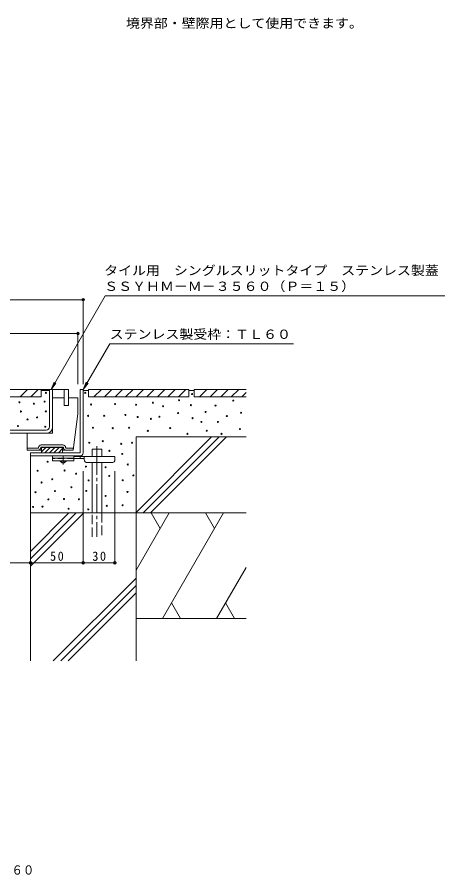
# Model space of a CAD drawing. Units: millimetres at full size, sheet at 1:3. Extents: x -1117 to 1162, y -824 to 816.
# Drawn here: x 677 to 1082, y -824 to -10 of the extents above; entities that cross this region are included whole.
import ezdxf
from ezdxf.enums import TextEntityAlignment as Align

# ---------------------------------------------------------------- set-up
doc = ezdxf.new("R2010")
doc.units = ezdxf.units.MM
doc.header["$LTSCALE"] = 3
doc.header["$PDMODE"] = 32
doc.header["$PDSIZE"] = 2.4
for name, pattern in [('CHAIN1', [8, 5, -1, 1, -1]), ('CHAIN2', [12, 9, -1, 1, -1]), ('DASHED2', [3, 2, -1]), ('DASHED3', [4, 3, -1])]:
    doc.linetypes.add(name, pattern=pattern)
for name, color, linetype, lineweight in [('4-1', 2, 'Continuous', 9), ('4-2', 3, 'Continuous', 9), ('4-3', 4, 'Continuous', 9), ('4-4', 7, 'Continuous', 9), ('4-5', 7, 'Continuous', 9), ('4-6', 6, 'Continuous', 9), ('4-A', 6, 'Continuous', 9), ('4-C', 2, 'Continuous', 9), ('4-E', 7, 'Continuous', 9), ('D-5', 7, 'Continuous', 9)]:
    doc.layers.add(name, color=color, linetype=linetype, lineweight=lineweight)
doc.layers.add('F-5_F-5ﾚｲﾔ', color=2, linetype='Continuous')
doc.styles.add('ＭＳ ゴシック', font='')
doc.styles.get('ＭＳ ゴシック').set_extended_font_data('MS Gothic')

msp = doc.modelspace()

# ---------------------------------------------------------------- linework, layer by layer
at = {"layer": '4-1'}
for p, q in [((736.375, -363.119), (739.375, -363.119)), ((736.375, -423.119), (736.375, -363.119)), ((739.375, -423.119), (739.375, -363.119)), ((736.375, -423.119), (689.375, -423.119)), ((689.375, -426.119), (689.375, -423.119)), ((736.375, -426.119), (689.375, -426.119))]:
    msp.add_line(p, q, dxfattribs=at)
msp.add_arc((736.375, -423.119), 3, 270, 0, dxfattribs=at)
at = {"layer": '4-2'}
for p, q in [((394.375, -363.119), (725.375, -363.119)), ((707.375, -398.619), (707.375, -363.119)), ((710.375, -371.119), (710.375, -363.119)), ((400.375, -401.619), (704.375, -401.619)), ((400.375, -404.619), (704.375, -404.619))]:
    msp.add_line(p, q, dxfattribs=at)
for radius in [3, 6]:
    msp.add_arc((704.375, -398.619), radius, 270, 0, dxfattribs=at)
at = {"layer": '4-3'}
for p, q in [((710.375, -404.619), (710.375, -371.119)), ((710.375, -371.119), (721.375, -371.119)), ((721.375, -371.119), (721.375, -378.119)), ((734.375, -386.119), (734.375, -371.119)), ((725.375, -378.119), (721.375, -378.119)), ((710.375, -404.619), (686.375, -404.619)), ((686.375, -420.619), (686.375, -404.619)), ((696.625, -418.619), (686.375, -418.619)), ((699.875, -420.619), (686.375, -420.619)), ((699.625, -415.619), (720.125, -415.619)), ((699.625, -417.619), (720.125, -417.619)), ((699.875, -417.619), (699.875, -423.119)), ((719.875, -417.719), (699.875, -417.719)), ((719.875, -417.819), (699.875, -417.819)), ((719.875, -417.919), (699.875, -417.919)), ((719.875, -418.019), (699.875, -418.019)), ((719.875, -418.119), (699.875, -418.119)), ((703.919, -418.119), (699.875, -422.163)), ((708.161, -418.119), (703.161, -423.119)), ((712.404, -418.119), (707.404, -423.119)), ((716.647, -418.119), (711.647, -423.119)), ((719.875, -419.133), (715.889, -423.119)), ((719.875, -417.619), (719.875, -423.119)), ((723.125, -420.619), (719.875, -420.619)), ((723.125, -418.619), (729.875, -418.619)), ((723.125, -420.619), (729.875, -420.619)), ((699.875, -423.119), (719.875, -423.119))]:
    msp.add_line(p, q, dxfattribs=at)
for points in [[(725.375, -378.119), (725.375, -371.119), (734.375, -371.119)], [(734.375, -386.119), (729.875, -420.619), (729.875, -418.619)]]:
    msp.add_lwpolyline(points, dxfattribs=at)
for centre, radius, start, end in [((696.625, -418.119), 2.5, 270, 0), ((696.625, -418.119), 0.5, 270, 0), ((699.625, -418.119), 2.5, 90, 180), ((699.625, -418.119), 0.5, 90, 180), ((720.125, -418.119), 2.5, 0, 90), ((720.125, -418.119), 0.5, 0, 90), ((723.125, -418.119), 2.5, 180, 270), ((723.125, -418.119), 0.5, 180, 270)]:
    msp.add_arc(centre, radius, start, end, dxfattribs=at)
at = {"layer": '4-4'}
for p, q in [((389.376, -278.024), (739.375, -278.024)), ((739.375, -277.124), (739.375, -358.12)), ((734.375, -310.141), (394.375, -310.141)), ((734.375, -309.241), (734.375, -358.12)), ((689.375, -528.267), (689.375, -431.119)), ((739.375, -528.267), (739.375, -440.419)), ((769.375, -528.267), (769.375, -440.419)), ((439.375, -527.367), (689.375, -527.367)), ((689.375, -527.367), (739.375, -527.367)), ((739.375, -527.367), (769.375, -527.367))]:
    msp.add_line(p, q, dxfattribs=at)
for p in [(739.375, -278.024), (734.375, -310.141), (689.375, -527.367), (739.375, -527.367), (769.375, -527.367)]:
    msp.add_point(p, dxfattribs=at)
at = {"layer": '4-5'}
for p, q in [((764.396, -319.783), (739.375, -363.119)), ((938.396, -319.783), (764.396, -319.783)), ((708.875, -363.119), (713.441, -357.169)), ((739.375, -363.119), (742.246, -356.19)), ((739.375, -363.119), (743.941, -357.169))]:
    msp.add_line(p, q, dxfattribs=at)
msp.add_lwpolyline([(1081.681, -274.217), (760.203, -274.217), (708.875, -363.119), (711.746, -356.19)], dxfattribs=at)
at = {"layer": '4-6'}
for p, q in [((789.375, -480.119), (789.375, -408.119)), ((789.375, -479.682), (860.938, -408.119)), ((789.375, -408.119), (893.575, -408.119)), ((796.009, -480.119), (868.009, -408.119)), ((803.08, -480.119), (875.08, -408.119)), ((747.834, -419.619), (756.834, -419.619)), ((747.834, -426.619), (747.834, -419.619)), ((756.834, -426.619), (756.834, -419.619)), ((689.375, -423.119), (689.375, -620.119)), ((747.834, -480.119), (747.834, -432.419)), ((756.834, -480.119), (756.834, -432.419)), ((689.375, -480.119), (789.375, -480.119)), ((689.375, -516.5), (725.756, -480.119)), ((689.375, -523.571), (732.827, -480.119)), ((689.375, -530.642), (739.898, -480.119)), ((820.707, -480.119), (789.375, -534.387)), ((789.375, -480.119), (789.375, -620.119)), ((789.375, -480.119), (893.575, -480.119)), ((803.659, -480.119), (812.183, -494.883)), ((872.009, -480.119), (814.274, -580.119)), ((854.962, -480.119), (863.485, -494.883)), ((893.575, -531.623), (865.576, -580.119)), ((711.018, -620.119), (789.375, -541.762)), ((718.089, -620.119), (789.375, -548.833)), ((725.16, -620.119), (789.375, -555.904)), ((822.798, -565.356), (831.321, -580.119)), ((874.1, -565.356), (882.623, -580.119)), ((789.375, -580.119), (893.575, -580.119))]:
    msp.add_line(p, q, dxfattribs=at)
at = {"layer": '4-6', "linetype": 'CHAIN2'}
msp.add_line((752.334, -416.834), (752.334, -502.786), dxfattribs=at)
at = {"layer": '4-6', "linetype": 'DASHED3'}
for p, q in [((747.834, -502.786), (747.834, -480.119)), ((756.834, -480.119), (756.834, -502.786))]:
    msp.add_line(p, q, dxfattribs=at)
at = {"layer": '4-A'}
for p, q in [((721.375, -363.119), (725.375, -363.119)), ((721.375, -378.119), (721.375, -363.119)), ((725.375, -363.119), (725.375, -378.119)), ((725.375, -378.119), (721.375, -378.119))]:
    msp.add_line(p, q, dxfattribs=at)
at = {"layer": '4-C', "color": 3}
for p, q in [((710.375, -426.119), (710.375, -430.619)), ((730.375, -426.119), (710.375, -426.119)), ((730.375, -428.119), (710.375, -428.119)), ((730.375, -430.619), (710.375, -430.619)), ((730.375, -426.119), (730.375, -430.619))]:
    msp.add_line(p, q, dxfattribs=at)
at = {"layer": '4-C', "color": 3, "linetype": 'DASHED2'}
msp.add_line((730.375, -428.619), (710.375, -428.619), dxfattribs=at)
at = {"layer": '4-C'}
for p, q in [((717.625, -431.119), (717.625, -430.619)), ((717.625, -431.119), (719.375, -432.619)), ((717.625, -431.119), (723.125, -431.119)), ((721.375, -432.619), (723.125, -431.119)), ((723.125, -431.119), (723.125, -430.619)), ((719.375, -432.619), (721.375, -432.619))]:
    msp.add_line(p, q, dxfattribs=at)
at = {"layer": '4-C', "color": 4, "linetype": 'CHAIN1'}
msp.add_line((720.375, -434.167), (720.375, -426.119), dxfattribs=at)
at = {"layer": '4-C', "color": 4}
for p, q in [((769.375, -426.619), (730.375, -426.619)), ((740.38, -428.619), (730.375, -428.619)), ((736.375, -428.619), (736.375, -426.619)), ((740.375, -429.419), (740.375, -426.619)), ((769.375, -429.419), (769.375, -426.619)), ((743.375, -432.419), (766.375, -432.419))]:
    msp.add_line(p, q, dxfattribs=at)
for centre, start, end in [((743.375, -429.419), 180, 270), ((766.375, -429.419), 270, 0)]:
    msp.add_arc(centre, 3, start, end, dxfattribs=at)
at = {"layer": '4-E', "color": 2}
for p, q in [((654.875, -363.119), (699.475, -363.119)), ((679.636, -370.119), (686.636, -363.119)), ((689.636, -370.119), (696.636, -363.119)), ((699.475, -363.119), (699.475, -370.119)), ((707.375, -364.119), (699.475, -364.119)), ((739.375, -364.119), (744.375, -364.119)), ((744.375, -363.119), (744.375, -370.119)), ((744.375, -363.119), (839.375, -363.119)), ((749.536, -370.119), (756.536, -363.119)), ((759.536, -370.119), (766.536, -363.119)), ((769.536, -370.119), (776.536, -363.119)), ((779.536, -370.119), (786.536, -363.119)), ((789.536, -370.119), (796.536, -363.119)), ((799.536, -370.119), (806.536, -363.119)), ((809.536, -370.119), (816.536, -363.119)), ((819.536, -370.119), (826.536, -363.119)), ((829.536, -370.119), (836.536, -363.119)), ((839.375, -363.119), (839.375, -370.119)), ((839.375, -364.119), (844.375, -364.119)), ((844.375, -363.119), (893.575, -363.119)), ((844.375, -363.119), (844.375, -370.119)), ((849.536, -370.119), (856.536, -363.119)), ((859.536, -370.119), (866.536, -363.119)), ((869.536, -370.119), (876.536, -363.119)), ((879.536, -370.119), (886.536, -363.119)), ((889.536, -370.119), (893.575, -366.08)), ((654.875, -370.119), (699.475, -370.119)), ((839.375, -370.119), (744.375, -370.119)), ((893.575, -370.119), (844.375, -370.119))]:
    msp.add_line(p, q, dxfattribs=at)
at = {"layer": '4-E'}
for centre in [(704.052, -366.283), (741.336, -366.266), (702.781, -374.514), (830.136, -373.254), (842.46, -367.386), (881.391, -373.646), (678.97, -375.248), (692.688, -376.572), (746.789, -377.346), (769.482, -376.955), (789.371, -377.607), (805.291, -375.602), (814.999, -378.977), (841.286, -377.95), (864.566, -378.341), (680.423, -383.949), (695.628, -389.604), (703.957, -383.823), (743.912, -388.057), (759.179, -388.041), (779.264, -387.258), (790.936, -389.149), (803.457, -390.91), (811.477, -388.954), (829.157, -385.383), (842.851, -390.274), (855.176, -384.405), (875.326, -388.318), (888.824, -385.188), (677.538, -397.81), (686.613, -391.466), (703.467, -398.423), (851.264, -393.796), (866.914, -393.796), (748.485, -399.387), (767.265, -399.779), (782.785, -399.387), (800.522, -402.257), (821.65, -399.713), (837.961, -405.142), (856.35, -402.208), (870.24, -405.142), (887.651, -400.643), (745.118, -413.618), (757.813, -412.053), (775.376, -414.574), (785.635, -413.531), (764.098, -421.23), (705.681, -431.59), (776.291, -424.172), (741.963, -436.139), (760.492, -436.805), (781.534, -434.157), (696.155, -440.149), (721.659, -439.87), (732.603, -442.895), (763.946, -445), (786.816, -444.53), (699.912, -451.229), (710.015, -448.194), (728.196, -455.688), (744.404, -449.232), (776.722, -449.054), (694.167, -460.479), (712.594, -459.373), (742.296, -459.218), (760.506, -463.919), (781.267, -460.233), (706.329, -467.236), (721.159, -466.832), (735.306, -467.165), (691.923, -474.418), (700.801, -474.115), (725.494, -476.081), (744.182, -476.748), (761.602, -473.322), (776.599, -472.764)]:
    msp.add_circle(centre, 0.5, dxfattribs=at)

# ---------------------------------------------------------------- texts
at = {"layer": '4-4', "color": 2, "char_height": 8.798, "attachment_point": 7, "style": 'ＭＳ ゴシック'}
for s, insert in [('\\T1.27;\\W0.95;50', (708, -525.567)), ('\\T1.27;\\W0.95;30', (748, -525.567))]:
    msp.add_mtext(s, dxfattribs=dict(at, insert=insert))
at = {"layer": '4-5', "color": 2, "style": 'ＭＳ ゴシック', "width": 1.1}
for s, p in [('タイル用\u3000シングルスリットタイプ\u3000ステンレス製蓋', (759.181, -257.336)), ('ＳＳＹＨＭ－Ｍ－３５６０（Ｐ＝１５）', (759.181, -272.336)), ('ステンレス製受枠：ＴＬ６０', (764.396, -317.775))]:
    msp.add_text(s, height=8.798, dxfattribs=at).set_placement(p, align=Align.BOTTOM_LEFT)
at = {"layer": 'D-5', "color": 2, "style": 'ＭＳ ゴシック', "width": 1.1}
msp.add_text('\u3000境界部・壁際用として使用できます。', height=8.798, dxfattribs=at).set_placement((766.575, -23.089), align=Align.BOTTOM_LEFT)
at = {"layer": 'F-5_F-5ﾚｲﾔ', "style": 'ＭＳ ゴシック', "width": 0.9}
msp.add_text('シングルスリットタイプ\u3000ＳＳＹＨＭ－Ｍ－３５６０（Ｐ＝１５）＋ステンレス製受枠\u3000ＴＬ６０', height=8.798, dxfattribs=at).set_placement((217.812, -825.389), align=Align.BOTTOM_LEFT)

doc.saveas('drawing.dxf')
